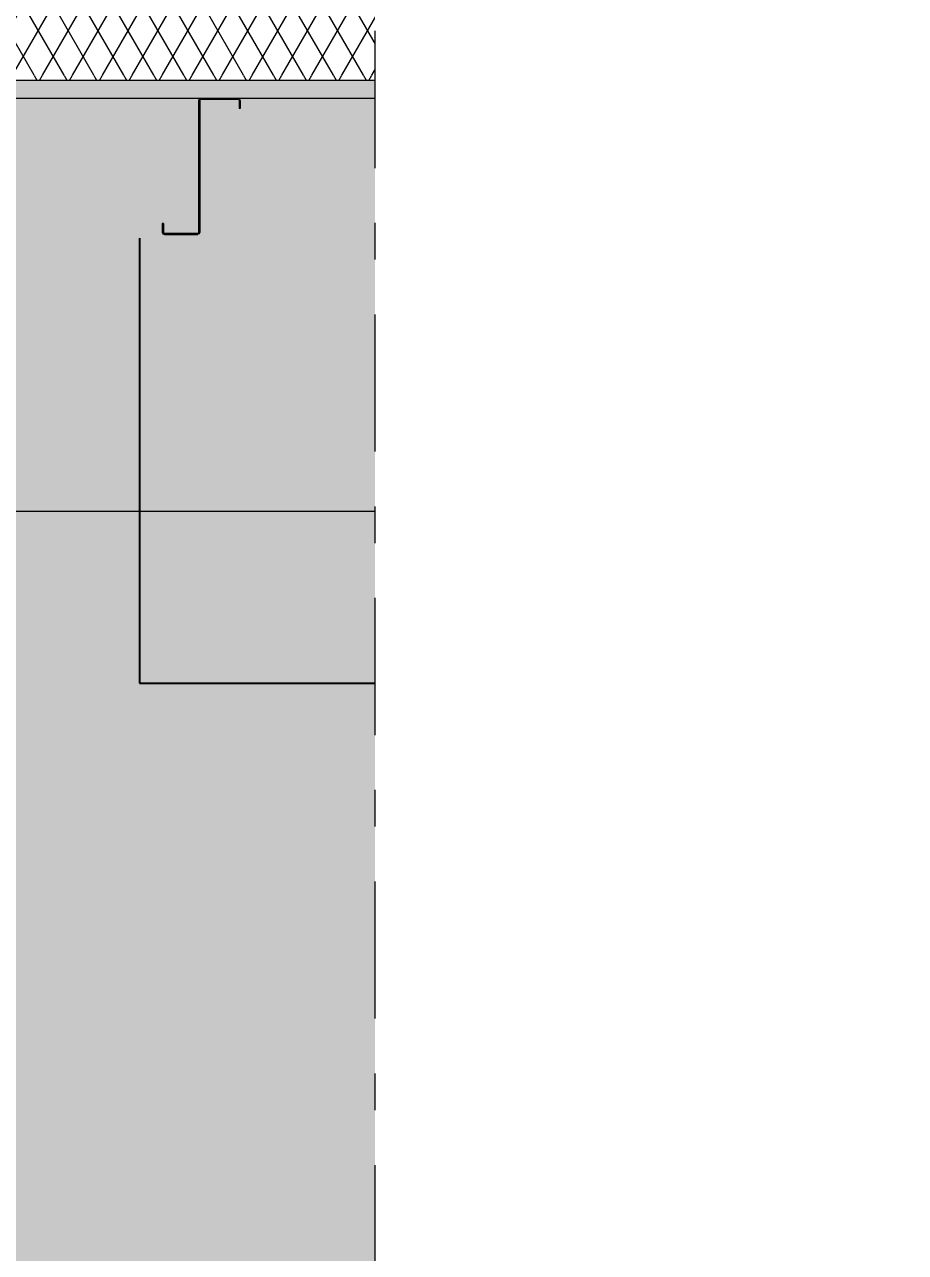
# Model space of a CAD drawing. Header units: millimetres. Extents: x -48147 to 1392261, y -496296 to 18123.
# Drawn here: x 1374277 to 1375976, y -482052 to -479684 of the extents above; entities that cross this region are included whole.
import ezdxf

# ---------------------------------------------------------------- set-up
doc = ezdxf.new("R2010")
doc.units = ezdxf.units.MM
doc.header["$MEASUREMENT"] = 0
for name, pattern in [('Dashed', [2822.222233, 1411.111116, -1411.111116]), ('Double Dashed', [546.805537, 264.583325, -105.833328, 70.555556, -105.833328]), ('Wipeout_Contour', [1000, 0, -1000])]:
    doc.linetypes.add(name, pattern=pattern)
for name, color, linetype, lineweight in [('0_Pen_No__85', 8, 'Continuous', 20), ('A-20-M_Roof_Pen_No__85', 8, 'Continuous', 20), ('A-95-D_1_20_Pen_No__1', 7, 'Continuous', 13), ('A-95-P_Drawing_Pen_No__1', 7, 'Continuous', 13), ('A-95-P_Drawing_Pen_No__2', 8, 'Continuous', 15), ('New_A-20-M_Roof_Pen_No__193', 7, 'Continuous', 18), ('New_A-20-M_Roof_Pen_No__4', 7, 'Continuous', 20), ('New_A-20-M_Roof_Pen_No__85', 8, 'Continuous', 20), ('New_A-25-M_Wall_Ext_Pen_No__1', 7, 'Continuous', 13), ('New_S-280-M_STRUCT_FRAME.IFC Import_Pen_No__1', 7, 'Continuous', 13), ('New_S-280-M_STRUCT_FRAME.IFC Import_Pen_No__160', 5, 'Continuous', 200)]:
    doc.layers.add(name, color=color, linetype=linetype, lineweight=lineweight)
for name, color, linetype in [('A-20-M_Roof', 7, 'Continuous'), ('A-95-D_1_20', 7, 'Continuous'), ('A-95-P_Drawing', 7, 'Continuous'), ('New_A-20-M_Roof', 7, 'Continuous'), ('New_A-25-M_Wall_Ext', 7, 'Continuous'), ('New_A-60-M_Mechanical', 7, 'Continuous'), ('New_S-280-M_STRUCT_FRAME.IFC Import', 7, 'Continuous')]:
    doc.layers.add(name, color=color, linetype=linetype)
for name, color, linetype, lineweight, true_color in [('A-20-M_Roof_Pen_No__53', 7, 'Continuous', 35, 0x444444), ('A-95-P_Drawing_Pen_No__62', 7, 'Continuous', 20, 0xaaaaaa), ('New_A-20-M_Roof_Pen_No__147', 7, 'Continuous', 0, 0x606060), ('New_A-20-M_Roof_Pen_No__149', 7, 'Continuous', 0, 0x2a2a2a), ('New_A-20-M_Roof_Pen_No__81', 7, 'Continuous', 20, 0x6a6a6a), ('New_A-25-M_Wall_Ext_Pen_No__107', 7, 'Continuous', 15, 0xa6a6a6), ('New_A-60-M_Mechanical_Pen_No__29', 7, 'Continuous', 50, 0x2a2a2a), ('New_A-60-M_Mechanical_Pen_No__81', 7, 'Continuous', 20, 0x6a6a6a)]:
    doc.layers.add(name, color=color, linetype=linetype, lineweight=lineweight, true_color=true_color)
doc.styles.add('GENERATED_STYLE_2', font='')
doc.styles.get('GENERATED_STYLE_2').set_extended_font_data('Arial')
doc.dimstyles.new('GENERATED_STYLE__6', dxfattribs={"dimtxt": 150, "dimasz": 47.5, "dimexe": 0.18, "dimexo": 0, "dimgap": 0.09, "dimtad": 1, "dimtih": 1, "dimtoh": 1, "dimdec": 0, "dimzin": 0, "dimdsep": 46, "dimtxsty": 'GENERATED_STYLE_2', "dimblk": 'ARROWHEAD_2', "dimblk1": 'ARROWHEAD_2', "dimblk2": 'ARROWHEAD_2', "dimcen": 0.09, "dimclrd": 7, "dimclre": 7, "dimclrt": 7, "dimadec": 0, "dimazin": 0, "dimtfac": 1, "dimtdec": 4, "dimtmove": 0, "dimatfit": 3, "dimfxl": 1, "dimtolj": 1, "dimtzin": 0, "dimarcsym": 0})
doc.dimstyles.new('GENERATED_STYLE__8', dxfattribs={"dimtxt": 0.18, "dimasz": 182.4, "dimexe": 0.18, "dimexo": 0.0625, "dimgap": 0.09, "dimtad": 0, "dimtih": 1, "dimtoh": 1, "dimdec": 4, "dimzin": 0, "dimdsep": 46, "dimcen": 0.09, "dimadec": 0, "dimazin": 0, "dimtfac": 1, "dimtdec": 4, "dimtmove": 0, "dimatfit": 3, "dimldrblk": 'ARROWHEAD_5', "dimfxl": 1, "dimtolj": 1, "dimtzin": 0, "dimarcsym": 0})
pattern_1 = [(60, (1317838.7, -491795.517), (-43.30127, 25), []), (120, (1317838.7, -491795.517), (43.30127, 25), [])]

# ---------------------------------------------------------------- blocks, each defined once
blk = doc.blocks.new('Section Elem_2_1', base_point=(1317838.7, -491795.5))
at = {"layer": 'New_A-25-M_Wall_Ext_Pen_No__107', "linetype": 'Continuous'}
for points in [[(1375430, -480170.5), (1375417.5, -480170.5), (1375417.5, -485287.5), (1375430, -485287.5)], [(1375603, -480170.5), (1375590.5, -480170.5), (1375590.5, -485287.5), (1375603, -485287.5)], [(1375615.5, -485287.5), (1375615.5, -480170.5), (1375603, -480170.5), (1375603, -485287.5)]]:
    blk.add_hatch(color=256, dxfattribs=at).paths.add_polyline_path(points)
at = {"layer": 'New_A-25-M_Wall_Ext_Pen_No__1', "linetype": 'Continuous'}
for p, q in [((1375417.5, -480170.5), (1375417.5, -485287.5)), ((1375430, -480170.5), (1375430, -485287.5)), ((1375603, -480170.5), (1375603, -485287.5)), ((1375615.5, -480170.5), (1375615.5, -485287.5))]:
    blk.add_line(p, q, dxfattribs=at)
at = {"color": 254, "linetype": 'Wipeout_Contour', "lineweight": 0, "ltscale": 5831059.981638484}
blk.add_wipeout([(1375590.5, -480170.5), (1375442.5, -480170.5), (1375442.5, -485287.5), (1375590.5, -485287.5)], dxfattribs=at).dxf.layer = 'New_A-25-M_Wall_Ext'
at = {"layer": 'New_A-25-M_Wall_Ext_Pen_No__107', "linetype": 'Continuous'}
blk.add_hatch(color=256, dxfattribs=at).paths.add_polyline_path([(1375442.5, -480170.5), (1375430, -480170.5), (1375430, -485287.5), (1375442.5, -485287.5)])
at = {"layer": 'New_A-25-M_Wall_Ext_Pen_No__1', "linetype": 'Continuous'}
for p, q in [((1375442.5, -480170.5), (1375442.5, -485287.5)), ((1375590.5, -480170.5), (1375590.5, -485287.5))]:
    blk.add_line(p, q, dxfattribs=at)
at = {"layer": 'New_A-25-M_Wall_Ext_Pen_No__1', "linetype": 'Continuous', "flags": 128}
blk.add_lwpolyline([(1375615.5, -480170.5), (1375603, -480170.5), (1375590.5, -480170.5), (1375442.5, -480170.5), (1375430, -480170.5), (1375417.5, -480170.5)], dxfattribs=at)
blk = doc.blocks.new('Section Elem_83_1', base_point=(1317838.7, -491795.5))
at = {"color": 254, "linetype": 'Wipeout_Contour', "lineweight": 0, "ltscale": 11664260.52303329}
blk.add_wipeout([(1376539.4, -478596.4), (1376522.5, -478596.4), (1376522.5, -479315.5), (1376521.8, -479315.5), (1376521.8, -478596.4), (1375939.4, -478596.4), (1375939.4, -487746.4), (1376539.4, -487746.4)], dxfattribs=at).dxf.layer = 'New_A-60-M_Mechanical'
at = {"layer": 'New_A-60-M_Mechanical_Pen_No__81', "linetype": 'Continuous'}
h = blk.add_hatch(dxfattribs=at)
h.set_pattern_fill('Concrete_Block_0001', color=256, style=0, pattern_type=2)
h.set_pattern_definition([(45, (1317838.7, -491795.517), (-45.96194, 45.96194), []), (135, (1317838.7, -491795.517), (45.96194, 45.96194), [])])
h.paths.add_polyline_path([(1376539.4, -478596.4), (1376522.5, -478596.4), (1376522.5, -479315.5), (1376521.8, -479315.5), (1376521.8, -478596.4), (1375939.4, -478596.4), (1375939.4, -487746.4), (1376539.4, -487746.4)])
at = {"layer": 'New_A-60-M_Mechanical_Pen_No__29', "linetype": 'Continuous'}
blk.add_line((1375939.4, -478596.4), (1375939.4, -487746.4), dxfattribs=at)
blk = doc.blocks.new('Section Elem_90_1', base_point=(1317838.7, -491795.5))
at = {"layer": 'New_A-20-M_Roof_Pen_No__4', "linetype": 'Continuous'}
for p, q in [((1374616.8, -479826.5), (1373688.9, -479826.5)), ((1375616.8, -479826.5), (1374688.9, -479826.5)), ((1375945.7, -479826.5), (1375688.9, -479826.5))]:
    blk.add_line(p, q, dxfattribs=at)
at = {"layer": 'New_A-20-M_Roof_Pen_No__4', "linetype": 'Continuous', "flags": 128}
for points in [[(1374688.9, -479826.5), (1374688.8, -479826.5), (1374616.8, -479826.5)], [(1375688.9, -479826.5), (1375688.8, -479826.5), (1375616.8, -479826.5)]]:
    blk.add_lwpolyline(points, dxfattribs=at)
at = {"color": 254, "linetype": 'Wipeout_Contour', "lineweight": 0, "ltscale": 5820478.05134079}
blk.add_wipeout([(1371545.7, -479781.5), (1371545.7, -479791.5), (1375945.7, -479791.5), (1375945.7, -479781.5)], dxfattribs=at).dxf.layer = 'New_A-20-M_Roof'
at = {"layer": 'New_A-20-M_Roof_Pen_No__81', "linetype": 'Continuous', "lineweight": 0, "true_color": 0x353535}
blk.add_hatch(color=250, dxfattribs=at).paths.add_polyline_path([(1371545.7, -479791.5), (1371545.7, -479826.5), (1375945.7, -479826.5), (1375945.7, -479791.5)])
at = {"layer": 'New_A-20-M_Roof_Pen_No__85', "linetype": 'Continuous'}
h = blk.add_hatch(dxfattribs=at)
h.set_pattern_fill('Batt_Insulation_0001', color=256, style=0, pattern_type=2)
h.set_pattern_definition(pattern_1)
h.paths.add_polyline_path([(1371545.7, -479781.5), (1371545.7, -479791.5), (1375945.7, -479791.5), (1375945.7, -479781.5)])
at = {"layer": 'New_A-20-M_Roof_Pen_No__147', "linetype": 'Continuous'}
blk.add_line((1375945.7, -479791.5), (1375945.7, -479826.5), dxfattribs=at)
at = {"layer": 'New_A-20-M_Roof_Pen_No__149', "linetype": 'Continuous'}
blk.add_line((1375945.7, -479791.5), (1371545.7, -479791.5), dxfattribs=at)
at = {"layer": 'New_A-20-M_Roof_Pen_No__193', "linetype": 'Continuous'}
blk.add_line((1375945.7, -479781.5), (1375945.7, -479791.5), dxfattribs=at)
blk = doc.blocks.new('Section Elem_91_1', base_point=(1317838.7, -491795.5))
at = {"color": 254, "linetype": 'Wipeout_Contour', "lineweight": 0, "ltscale": 11617525.85988458}
blk.add_wipeout([(1376717.5, -479781.5), (1376717.5, -479585), (1370609.5, -479528), (1369342.5, -479516.6), (1368895.8, -479512.9), (1368653.8, -479511.1), (1367377.7, -479501.5), (1367377.7, -479781.5)], dxfattribs=at).dxf.layer = 'A-20-M_Roof'
at = {"layer": 'A-20-M_Roof_Pen_No__85', "linetype": 'Continuous'}
h = blk.add_hatch(dxfattribs=at)
h.set_pattern_fill('Batt_Insulation_0001', color=256, style=0, pattern_type=2)
h.set_pattern_definition(pattern_1)
h.paths.add_polyline_path([(1376717.5, -479781.5), (1376717.5, -479585), (1370609.5, -479528), (1369342.5, -479516.6), (1368895.8, -479512.9), (1368653.8, -479511.1), (1367377.7, -479501.5), (1367377.7, -479781.5)])
at = {"layer": 'A-20-M_Roof_Pen_No__53', "linetype": 'Continuous'}
blk.add_line((1376545.7, -479781.5), (1375945.7, -479781.5), dxfattribs=at)
blk = doc.blocks.new('Section Elem_108_1', base_point=(1317838.7, -491795.5))
at = {"layer": 'New_S-280-M_STRUCT_FRAME.IFC Import_Pen_No__160', "linetype": 'Continuous', "lineweight": 0, "true_color": 0x00007f}
for points in [[(1375566.6, -479895.5), (1375491.6, -479895.5), (1375491.6, -480095.5), (1375566.6, -480095.5), (1375566.6, -480088.5), (1375546.8, -480088.5), (1375544, -480087.3), (1375542.8, -480084.5), (1375542.8, -480083), (1375509.6, -480083), (1375501.1, -480079.5), (1375497.6, -480071), (1375497.6, -479920), (1375501.1, -479911.5), (1375509.6, -479908), (1375566.6, -479908)], [(1375544.8, -480083), (1375544.8, -480084.5), (1375545.4, -480085.9), (1375546.8, -480086.5), (1375566.6, -480086.5), (1375566.6, -480083)]]:
    blk.add_hatch(color=176, dxfattribs=at).paths.add_polyline_path(points)
at = {"layer": 'New_S-280-M_STRUCT_FRAME.IFC Import_Pen_No__1', "linetype": 'Continuous'}
for p, q in [((1375491.6, -479895.5), (1375491.6, -480095.5)), ((1375566.6, -479895.5), (1375491.6, -479895.5)), ((1375566.6, -479908), (1375509.7, -479908)), ((1375542.8, -480083), (1375509.7, -480083)), ((1375544.9, -480083), (1375544.8, -480083)), ((1375566.6, -480083), (1375544.9, -480083)), ((1375566.6, -480095.5), (1375491.6, -480095.5))]:
    blk.add_line(p, q, dxfattribs=at)
blk = doc.blocks.new('Section Elem_131_1', base_point=(1317838.7, -491795.5))
at = {"layer": 'New_S-280-M_STRUCT_FRAME.IFC Import_Pen_No__160', "linetype": 'Continuous', "lineweight": 0, "true_color": 0x00007f}
blk.add_hatch(color=176, dxfattribs=at).paths.add_polyline_path([(1374692.8, -479830.5), (1374691.6, -479827.7), (1374688.8, -479826.5), (1374616.8, -479826.5), (1374614, -479827.7), (1374612.8, -479830.5), (1374612.8, -480084.5), (1374612.2, -480085.9), (1374610.8, -480086.5), (1374546.8, -480086.5), (1374545.4, -480085.9), (1374544.8, -480084.5), (1374544.8, -480067.5), (1374542.8, -480067.5), (1374542.8, -480084.5), (1374544, -480087.3), (1374546.8, -480088.5), (1374610.8, -480088.5), (1374613.6, -480087.3), (1374614.8, -480084.5), (1374614.8, -479830.5), (1374615.4, -479829.1), (1374616.8, -479828.5), (1374688.8, -479828.5), (1374690.2, -479829.1), (1374690.8, -479830.5), (1374690.8, -479845.5), (1374692.8, -479845.5)])
at = {"layer": 'New_S-280-M_STRUCT_FRAME.IFC Import_Pen_No__1', "linetype": 'Continuous'}
for p, q in [((1374616.8, -479826.5), (1374614, -479827.7)), ((1374692.8, -479845.5), (1374690.8, -479845.5)), ((1374544.8, -480067.5), (1374542.8, -480067.5))]:
    blk.add_line(p, q, dxfattribs=at)
at = {"layer": 'New_S-280-M_STRUCT_FRAME.IFC Import_Pen_No__1', "linetype": 'Continuous', "flags": 128}
for points in [[(1374614, -479827.7), (1374612.8, -479830.5), (1374612.8, -480084.5), (1374612.2, -480085.9)], [(1374690.2, -479829.1), (1374688.8, -479828.5), (1374616.9, -479828.5)], [(1374690.2, -479829.1), (1374690.8, -479830.5), (1374690.8, -479845.5)], [(1374542.8, -480067.5), (1374542.8, -480084.5), (1374544, -480087.3)], [(1374544, -480087.3), (1374546.8, -480088.5), (1374610.8, -480088.5)], [(1374612.2, -480085.9), (1374610.8, -480086.5), (1374546.9, -480086.5)]]:
    blk.add_lwpolyline(points, dxfattribs=at)
blk = doc.blocks.new('Section Elem_132_1', base_point=(1317838.7, -491795.5))
at = {"layer": 'New_S-280-M_STRUCT_FRAME.IFC Import_Pen_No__160', "linetype": 'Continuous', "lineweight": 0, "true_color": 0x00007f}
blk.add_hatch(color=176, dxfattribs=at).paths.add_polyline_path([(1375692.8, -479830.5), (1375691.6, -479827.7), (1375688.8, -479826.5), (1375616.8, -479826.5), (1375614, -479827.7), (1375612.8, -479830.5), (1375612.8, -480084.5), (1375612.2, -480085.9), (1375610.8, -480086.5), (1375546.8, -480086.5), (1375545.4, -480085.9), (1375544.8, -480084.5), (1375544.8, -480067.5), (1375542.8, -480067.5), (1375542.8, -480084.5), (1375544, -480087.3), (1375546.8, -480088.5), (1375610.8, -480088.5), (1375613.6, -480087.3), (1375614.8, -480084.5), (1375614.8, -479830.5), (1375615.4, -479829.1), (1375616.8, -479828.5), (1375688.8, -479828.5), (1375690.2, -479829.1), (1375690.8, -479830.5), (1375690.8, -479845.5), (1375692.8, -479845.5)])
at = {"layer": 'New_S-280-M_STRUCT_FRAME.IFC Import_Pen_No__1', "linetype": 'Continuous'}
for p, q in [((1375616.8, -479826.5), (1375614, -479827.7)), ((1375692.8, -479845.5), (1375690.8, -479845.5)), ((1375542.8, -480067.5), (1375542.8, -480083)), ((1375544.8, -480067.5), (1375542.8, -480067.5)), ((1375610.8, -480088.5), (1375566.7, -480088.5))]:
    blk.add_line(p, q, dxfattribs=at)
at = {"layer": 'New_S-280-M_STRUCT_FRAME.IFC Import_Pen_No__1', "linetype": 'Continuous', "flags": 128}
for points in [[(1375614, -479827.7), (1375612.8, -479830.5), (1375612.8, -480084.5), (1375612.2, -480085.9)], [(1375690.2, -479829.1), (1375688.8, -479828.5), (1375616.9, -479828.5)], [(1375690.2, -479829.1), (1375690.8, -479830.5), (1375690.8, -479845.5)], [(1375542.8, -480083), (1375542.8, -480084.5), (1375544, -480087.3)], [(1375544, -480087.3), (1375546.8, -480088.5), (1375566.6, -480088.5), (1375566.7, -480088.5)], [(1375544.8, -480083), (1375544.8, -480084.5), (1375545.4, -480085.9)], [(1375545.4, -480085.9), (1375546.8, -480086.5), (1375566.6, -480086.5), (1375566.7, -480086.5)], [(1375612.2, -480085.9), (1375610.8, -480086.5), (1375566.7, -480086.5)]]:
    blk.add_lwpolyline(points, dxfattribs=at)
blk = doc.blocks.new('Section Elem_150_1', base_point=(1317838.7, -491795.5))
at = {"layer": 'New_S-280-M_STRUCT_FRAME.IFC Import_Pen_No__160', "linetype": 'Continuous', "lineweight": 0, "true_color": 0x00007f}
for points in [[(1375566.6, -479908), (1375566.7, -479908), (1375566.7, -479895.5), (1375566.6, -479895.5)], [(1375501.1, -479911.5), (1375497.6, -479920), (1375497.6, -480071), (1375501.1, -480079.5), (1375509.6, -480083), (1375509.7, -480083), (1375501.2, -480079.5), (1375497.7, -480071), (1375497.7, -479920), (1375501.2, -479911.5), (1375509.7, -479908), (1375509.6, -479908)], [(1375566.7, -480083), (1375566.6, -480083), (1375566.6, -480086.5), (1375566.7, -480086.5)], [(1375566.6, -480088.5), (1375566.6, -480095.5), (1375566.7, -480095.5), (1375566.7, -480088.5)]]:
    blk.add_hatch(color=176, dxfattribs=at).paths.add_polyline_path(points)
at = {"layer": 'New_S-280-M_STRUCT_FRAME.IFC Import_Pen_No__1', "linetype": 'Continuous'}
for p, q in [((1375566.7, -479895.5), (1375566.6, -479895.5)), ((1375566.7, -479895.5), (1375566.7, -479908)), ((1375509.7, -479908), (1375501.2, -479911.5)), ((1375566.7, -479908), (1375566.6, -479908)), ((1375501.2, -480079.5), (1375509.7, -480083)), ((1375566.7, -480083), (1375566.6, -480083)), ((1375566.7, -480083), (1375566.7, -480086.5)), ((1375566.7, -480095.5), (1375566.6, -480095.5)), ((1375566.7, -480088.5), (1375566.7, -480095.5))]:
    blk.add_line(p, q, dxfattribs=at)
at = {"layer": 'New_S-280-M_STRUCT_FRAME.IFC Import_Pen_No__1', "linetype": 'Continuous', "flags": 128}
blk.add_lwpolyline([(1375501.2, -479911.5), (1375497.7, -479920), (1375497.7, -480071), (1375501.2, -480079.5)], dxfattribs=at)
blk = doc.blocks.new('Section Elem_173_1', base_point=(1317838.7, -491795.5))
at = {"layer": 'New_S-280-M_STRUCT_FRAME.IFC Import_Pen_No__160', "linetype": 'Continuous', "lineweight": 0, "true_color": 0x00007f}
for points in [[(1374688.8, -479826.5), (1374691.6, -479827.7), (1374692.8, -479830.5), (1374692.8, -479845.5), (1374692.9, -479845.5), (1374692.9, -479830.5), (1374691.8, -479827.7), (1374688.9, -479826.5)], [(1374613.6, -480087.3), (1374610.8, -480088.5), (1374610.9, -480088.5), (1374613.8, -480087.3), (1374614.9, -480084.5), (1374614.9, -479830.5), (1374615.5, -479829.1), (1374616.9, -479828.5), (1374616.8, -479828.5), (1374615.4, -479829.1), (1374614.8, -479830.5), (1374614.8, -480084.5)], [(1374544.9, -480067.5), (1374544.8, -480067.5), (1374544.8, -480084.5), (1374545.4, -480085.9), (1374546.8, -480086.5), (1374546.9, -480086.5), (1374545.5, -480085.9), (1374544.9, -480084.5)]]:
    blk.add_hatch(color=176, dxfattribs=at).paths.add_polyline_path(points)
at = {"layer": 'New_S-280-M_STRUCT_FRAME.IFC Import_Pen_No__1', "linetype": 'Continuous'}
for p, q in [((1374688.9, -479826.5), (1374691.8, -479827.7)), ((1374616.9, -479828.5), (1374615.5, -479829.1)), ((1374692.9, -479845.5), (1374692.8, -479845.5)), ((1374544.9, -480067.5), (1374544.8, -480067.5)), ((1374545.5, -480085.9), (1374546.9, -480086.5))]:
    blk.add_line(p, q, dxfattribs=at)
at = {"layer": 'New_S-280-M_STRUCT_FRAME.IFC Import_Pen_No__1', "linetype": 'Continuous', "flags": 128}
for points in [[(1374691.8, -479827.7), (1374692.9, -479830.5), (1374692.9, -479845.5)], [(1374615.5, -479829.1), (1374614.9, -479830.5), (1374614.9, -480084.5), (1374613.8, -480087.3)], [(1374544.9, -480067.5), (1374544.9, -480084.5), (1374545.5, -480085.9)], [(1374613.8, -480087.3), (1374610.9, -480088.5), (1374610.8, -480088.5)]]:
    blk.add_lwpolyline(points, dxfattribs=at)
blk = doc.blocks.new('Section Elem_174_1', base_point=(1317838.7, -491795.5))
at = {"layer": 'New_S-280-M_STRUCT_FRAME.IFC Import_Pen_No__160', "linetype": 'Continuous', "lineweight": 0, "true_color": 0x00007f}
for points in [[(1375688.8, -479826.5), (1375691.6, -479827.7), (1375692.8, -479830.5), (1375692.8, -479845.5), (1375692.9, -479845.5), (1375692.9, -479830.5), (1375691.8, -479827.7), (1375688.9, -479826.5)], [(1375613.6, -480087.3), (1375610.8, -480088.5), (1375610.9, -480088.5), (1375613.8, -480087.3), (1375614.9, -480084.5), (1375614.9, -479830.5), (1375615.5, -479829.1), (1375616.9, -479828.5), (1375616.8, -479828.5), (1375615.4, -479829.1), (1375614.8, -479830.5), (1375614.8, -480084.5)], [(1375544.8, -480067.5), (1375544.8, -480083), (1375544.9, -480083), (1375544.9, -480067.5)]]:
    blk.add_hatch(color=176, dxfattribs=at).paths.add_polyline_path(points)
at = {"layer": 'New_S-280-M_STRUCT_FRAME.IFC Import_Pen_No__1', "linetype": 'Continuous'}
for p, q in [((1375688.9, -479826.5), (1375691.8, -479827.7)), ((1375616.9, -479828.5), (1375615.5, -479829.1)), ((1375692.9, -479845.5), (1375692.8, -479845.5)), ((1375544.9, -480067.5), (1375544.8, -480067.5)), ((1375544.9, -480067.5), (1375544.9, -480083))]:
    blk.add_line(p, q, dxfattribs=at)
at = {"layer": 'New_S-280-M_STRUCT_FRAME.IFC Import_Pen_No__1', "linetype": 'Continuous', "flags": 128}
for points in [[(1375691.8, -479827.7), (1375692.9, -479830.5), (1375692.9, -479845.5)], [(1375615.5, -479829.1), (1375614.9, -479830.5), (1375614.9, -480084.5), (1375613.8, -480087.3)], [(1375613.8, -480087.3), (1375610.9, -480088.5), (1375610.8, -480088.5)]]:
    blk.add_lwpolyline(points, dxfattribs=at)
blk = doc.blocks.new('*D207', base_point=(1317838.7, -491795.5))
at = {"layer": 'A-95-D_1_20_Pen_No__1', "linetype": 'Continuous'}
for p, q in [((1356273, -480669.2), (1356273, -480095.5)), ((1375417.5, -480669.2), (1375417.5, -480170.5)), ((1356291, -480591), (1356254.9, -480653.5)), ((1375399.5, -480653.5), (1375435.5, -480591)), ((1356242.4, -480622.3), (1356273, -480622.3)), ((1356273, -480622.3), (1375417.5, -480622.3)), ((1375417.5, -480622.3), (1375448.1, -480622.3))]:
    blk.add_line(p, q, dxfattribs=at)
at = {"layer": 'A-95-D_1_20_Pen_No__1', "insert": (1365530.6, -480592.3), "char_height": 150, "attachment_point": 7, "style": 'GENERATED_STYLE_2'}
blk.add_mtext('\\A1;{\\fArial|b0|i0|c0|p34;19,145}', dxfattribs=at)
blk = doc.blocks.new('ARROWHEAD_2')
at = {"color": 0, "linetype": 'Continuous', "lineweight": 0}
for p, q in [((-0.378, -0.655), (0.378, 0.655)), ((0, 0), (-1, 0))]:
    blk.add_line(p, q, dxfattribs=at)
blk = doc.blocks.new('ARROWHEAD_5')
at = {"color": 0, "linetype": 'Continuous', "lineweight": 0}
blk.add_line((0, 0), (-1, 0), dxfattribs=at)
blk.add_solid([(-1, 0.2679), (0, 0), (-1, -0.2679), (-1, 0.2679)], dxfattribs=at)

msp = doc.modelspace()

# ---------------------------------------------------------------- block references
at = {"layer": 'New_A-60-M_Mechanical'}
msp.add_blockref('Section Elem_83_1', (1317838.7, -491795.5), dxfattribs=at)
at = {"layer": 'New_S-280-M_STRUCT_FRAME.IFC Import'}
for name in ['Section Elem_108_1', 'Section Elem_150_1']:
    msp.add_blockref(name, (1317838.7, -491795.5), dxfattribs=at)

# ---------------------------------------------------------------- wipeouts: each hides what was drawn before it
at = {"color": 254, "linetype": 'Wipeout_Contour', "lineweight": 0, "ltscale": 5792892.804525452}
msp.add_wipeout([(1356273, -479826.5), (1356273, -483095.5), (1375417.5, -483095.5), (1375417.5, -479826.5)], dxfattribs=at).dxf.layer = 'A-95-P_Drawing'

# ---------------------------------------------------------------- next in the draw order: hatches: boundary and pattern name
at = {"layer": 'A-95-P_Drawing_Pen_No__62', "linetype": 'Continuous', "ltscale": 0.1}
h = msp.add_hatch(dxfattribs=at)
h.set_pattern_fill('Brass_Bronze_0001', color=256, style=0, pattern_type=2)
h.set_pattern_definition([(45, (1317838.7, -491795.52), (-91.92388, 91.92388), []), (45, (1317792.74, -491749.55), (-91.92388, 91.92388), [97.5, -32.5])])
h.paths.add_polyline_path([(1356273, -479826.5), (1356273, -483095.5), (1375417.5, -483095.5), (1375417.5, -479826.5)])

# ---------------------------------------------------------------- next in the draw order: linework, layer by layer
at = {"layer": 'A-95-P_Drawing_Pen_No__2', "linetype": 'Dashed', "ltscale": 0.1, "flags": 128}
msp.add_lwpolyline([(1356273, -479826.5), (1356273, -483095.5), (1375417.5, -483095.5), (1375417.5, -479826.5)], close=True, dxfattribs=at)

# ---------------------------------------------------------------- next in the draw order: block references
at = {"layer": 'New_A-20-M_Roof'}
msp.add_blockref('Section Elem_90_1', (1317838.7, -491795.5), dxfattribs=at)
at = {"layer": 'New_A-25-M_Wall_Ext'}
msp.add_blockref('Section Elem_2_1', (1317838.7, -491795.5), dxfattribs=at)

# ---------------------------------------------------------------- next in the draw order: block references
at = {"layer": 'A-20-M_Roof'}
msp.add_blockref('Section Elem_91_1', (1317838.7, -491795.5), dxfattribs=at)
at = {"layer": 'New_S-280-M_STRUCT_FRAME.IFC Import'}
for name in ['Section Elem_131_1', 'Section Elem_173_1', 'Section Elem_132_1', 'Section Elem_174_1']:
    msp.add_blockref(name, (1317838.7, -491795.5), dxfattribs=at)

# ---------------------------------------------------------------- next in the draw order: dimensions: what is measured, and where the dimension line sits
at = {"layer": 'A-95-D_1_20', "linetype": 'Continuous'}
dim = msp.add_linear_dim(base=(1375417.5023, -480622.2855), p1=(1356272.9789, -480095.5166), p2=(1375417.5023, -480170.5166), dimstyle='GENERATED_STYLE__6', dxfattribs=at)
dim.commit()
dim.dimension.update_dxf_attribs({"geometry": '*D207', "text_midpoint": (1365878.4446, -480517.2855), "dimtype": 160})

# ---------------------------------------------------------------- next in the draw order: leaders
at = {"layer": '0_Pen_No__85', "linetype": 'Continuous', "annotation_type": 0, "has_hookline": 1, "hookline_direction": 0, "text_width": 1636.9}
msp.add_leader([(1374498.6, -480095.5), (1374498.6, -480953.9), (1377663.3, -480953.9)], dimstyle='GENERATED_STYLE__8', dxfattribs=at)

# ---------------------------------------------------------------- next in the draw order: wipeouts: each hides what was drawn before it
at = {"color": 254, "linetype": 'Wipeout_Contour', "lineweight": 0, "ltscale": 5838821.984801937}
msp.add_wipeout([(1374953.1, -477051.2), (1378410.8, -477051.2), (1378410.8, -493366.1), (1374953.1, -493366.1)], dxfattribs=at).dxf.layer = 'A-95-P_Drawing'

# ---------------------------------------------------------------- next in the draw order: linework, layer by layer
at = {"layer": 'A-95-P_Drawing_Pen_No__1', "linetype": 'Double Dashed', "flags": 128}
msp.add_lwpolyline([(1374953.1, -477051.2), (1378410.8, -477051.2), (1378410.8, -493366.1), (1374953.1, -493366.1)], close=True, dxfattribs=at)

doc.saveas('drawing.dxf')
